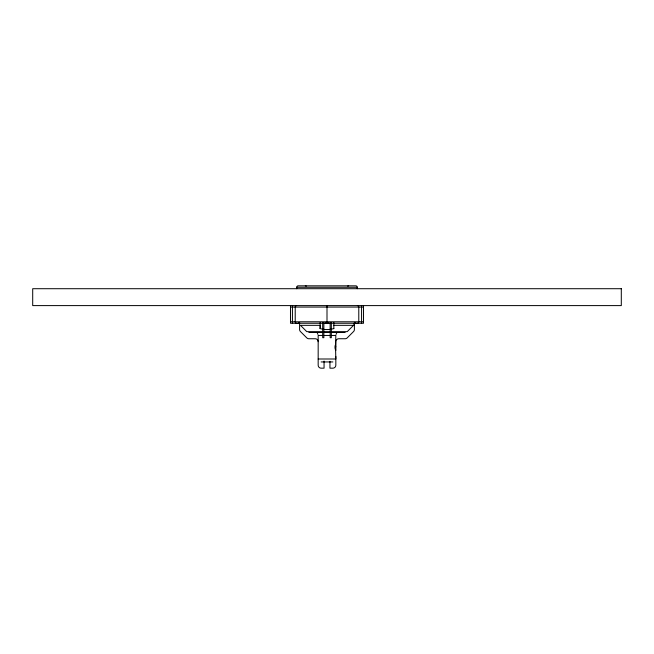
<?xml version="1.0" encoding="UTF-8"?>
<svg xmlns="http://www.w3.org/2000/svg" width="654" height="654" viewBox="0 0 654 654"><rect width="100%" height="100%" fill="white"/><g stroke="black" fill="none" stroke-linecap="round" stroke-linejoin="round"><path stroke-width="0.98" d="M299.597 322.348L299.597 329.485A2.943 2.943 0 0 0 300.464 331.57L306.775 337.873A2.943 2.943 0 0 0 308.851 338.739L315.228 338.739A2.943 2.943 0 0 1 318.171 341.682M335.584 345.14L335.829 335.453L331.235 335.453M336.033 334.366L336.687 333.368M354.247 323.256L354.362 323.256A2.943 2.943 0 0 1 353.536 325.34L347.225 331.643L331.3 331.643M296.728 288.708L296.728 287.269L357.272 287.269L357.272 288.708M290.482 307.069L363.518 307.069M290.482 321.784L363.518 321.784M333.834 325.34L353.52 325.34M322.7 331.643L306.775 331.643L300.464 325.34L320.166 325.34L320.166 328.545L320.166 322.487M324.122 331.643L329.878 331.643M308.851 332.51L322.888 332.51M323.141 332.51L330.859 332.51M331.112 332.51L345.149 332.51M322.765 335.453L318.171 335.453L318.171 365.226A2.943 2.943 0 0 0 321.114 368.169L324.057 368.169L324.057 361.065M323.329 335.453L330.671 335.453M318.171 358.997L335.829 358.997L335.584 349.301M321.13 361.94L332.87 361.94M317.313 333.368L317.967 334.366M363.518 305.606L363.518 323.256L290.482 323.256L290.482 305.606M361.572 305.606L361.572 323.256M354.394 322.348L354.394 329.485A2.943 2.943 0 0 1 353.536 331.57L347.225 337.873A2.943 2.943 0 0 1 345.149 338.739L338.772 338.739A2.943 2.943 0 0 0 335.829 341.682L335.829 350.511M335.829 356.397L335.829 365.226A2.943 2.943 0 0 1 332.886 368.169L329.943 368.169L329.943 361.302M333.834 322.487L333.834 328.545M331.325 322.487L331.325 337.709L330.172 337.709L330.147 322.487M328.471 322.774L328.471 323.215M327 305.647L327 323.256M325.529 322.774L325.529 323.215M323.853 322.487L323.853 337.709L322.7 337.709L322.675 322.487M292.428 305.606L292.428 323.256M335.494 349.718A2.902 1.046 -90 0 1 335.494 344.723M335.543 349.465A2.902 0.417 -84.4 0 1 335.764 345.999M333.851 328.602A24.345 24.345 0 0 1 320.149 328.602M347.748 286.15A1.439 1.439 0 0 1 348.656 285.831M305.344 285.831A1.439 1.439 0 0 1 306.252 286.15M357.386 323.256A1.472 1.398 90 0 0 358.784 321.784L358.784 307.069A1.472 1.398 -90 0 0 357.386 305.606M356.16 323.256A1.472 1.472 0 0 1 355.024 322.716M296.614 323.256A1.472 1.398 -90 0 1 295.216 321.784L295.216 307.069A1.472 1.398 90 0 1 296.614 305.606M298.976 322.716A1.472 1.472 0 0 1 297.84 323.256M357.272 287.269A1.439 1.439 0 0 0 355.833 285.831L298.167 285.831A1.439 1.439 0 0 0 296.728 287.269M621.3 288.708L32.7 288.708L32.7 305.598L621.3 305.598L621.3 288.708"/></g></svg>
